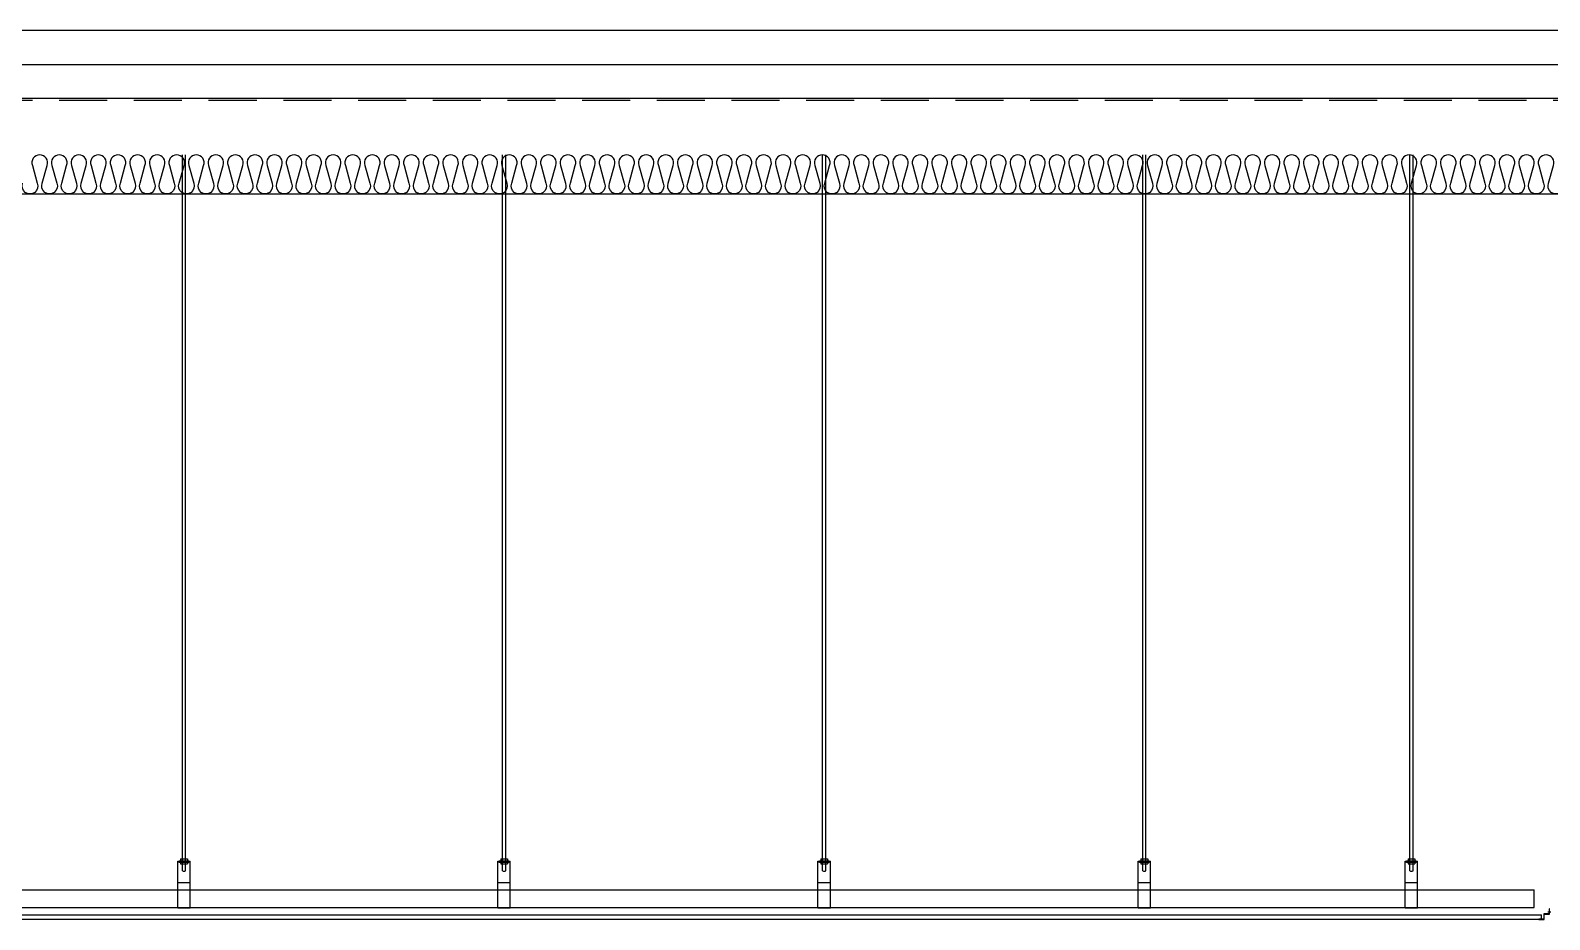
# Model space of a CAD drawing. Header units: millimetres. Extents: x 19868 to 801382, y -4805 to 85279.
# Drawn here: x 315317 to 319588, y 45878 to 48379 of the extents above; entities that cross this region are included whole.
import ezdxf

# ---------------------------------------------------------------- set-up
doc = ezdxf.new("R2010")
doc.units = ezdxf.units.MM
doc.header["$LTSCALE"] = 250
doc.linetypes.add('HID', pattern=[2.8, 1.8, -1])
for name, color, linetype in [('A-CEIL', 8, 'Continuous'), ('A-CEIL_EL', 8, 'Continuous'), ('A-FIN', 6, 'Continuous'), ('A-FIN-8', 8, 'Continuous'), ('A-HAT-WIREMESH', 9, 'g_mesh'), ('A-WP', 1, 'HID'), ('ISL', 251, 'Continuous'), ('MO-S', 3, 'Continuous')]:
    doc.layers.add(name, color=color, linetype=linetype)
doc.styles.add('Gdim', font='')
doc.styles.get('Gdim').set_extended_font_data('Dotum')
doc.linetypes.add('g_mesh', pattern='A,10,-0.8,["X",Gdim,S=0.6,R=0,X=-0.15,Y=-0.3],-0.8', length=11.6)

msp = doc.modelspace()

# ---------------------------------------------------------------- linework, layer by layer
at = {"layer": 'A-CEIL'}
for p, q in [((311311.3, 45890.9), (319565.1, 45890.9, 0)), ((311311.3, 45878.9), (319565.1, 45878.9, 0))]:
    msp.add_line(p, q, dxfattribs=at)
at = {"layer": 'A-CEIL_EL'}
for p, q in [((315744.2, 46014.7, 0), (315744.2, 48028.9, 0)), ((315753.2, 46014.7, 0), (315753.2, 48028.9, 0)), ((316644.2, 46014.7, 0), (316644.2, 48028.9, 0)), ((316653.2, 46014.7, 0), (316653.2, 48028.9, 0)), ((317544.2, 46014.7, 0), (317544.2, 48028.9, 0)), ((317553.2, 46014.7, 0), (317553.2, 48028.9, 0)), ((318444.2, 46014.7, 0), (318444.2, 48028.9, 0)), ((318453.2, 46014.7, 0), (318453.2, 48028.9, 0)), ((319195.2, 46014.7, 0), (319195.2, 48028.9, 0)), ((319204.2, 46014.7, 0), (319204.2, 48028.9, 0)), ((315739.2, 46048.4, 0), (315758.2, 46048.4, 0)), ((315739.2, 46048.4, 0), (315739.2, 46043.4, 0)), ((315758.2, 46048.4, 0), (315758.2, 46043.4, 0)), ((316639.2, 46048.4, 0), (316658.2, 46048.4, 0)), ((316639.2, 46048.4, 0), (316639.2, 46043.4, 0)), ((316658.2, 46048.4, 0), (316658.2, 46043.4, 0)), ((317539.2, 46048.4, 0), (317558.2, 46048.4, 0)), ((317539.2, 46048.4, 0), (317539.2, 46043.4, 0)), ((317558.2, 46048.4, 0), (317558.2, 46043.4, 0)), ((318439.2, 46048.4, 0), (318458.2, 46048.4, 0)), ((318439.2, 46048.4, 0), (318439.2, 46043.4, 0)), ((318458.2, 46048.4, 0), (318458.2, 46043.4, 0)), ((319190.1, 46048.4, 0), (319209.2, 46048.4, 0)), ((319190.1, 46048.4, 0), (319190.1, 46043.4, 0)), ((319209.2, 46048.4, 0), (319209.2, 46043.4, 0)), ((315731.2, 45910.7, 0), (315731.2, 46041.9, 0)), ((315731.2, 46041.9, 0), (315766.2, 46041.9, 0)), ((315731.2, 46040.7, 0), (315766.2, 46040.7, 0)), ((315735.2, 46043.4, 0), (315762.2, 46043.4, 0)), ((315735.2, 46043.4, 0), (315735.2, 46041.9, 0)), ((315735.2, 46040.7, 0), (315735.2, 46039.2, 0)), ((315735.2, 46039.2, 0), (315762.2, 46039.2, 0)), ((315739.2, 46039.2, 0), (315739.2, 46034.2, 0)), ((315739.2, 46034.2, 0), (315758.2, 46034.2, 0)), ((315744.2, 46014.7, 0), (315744.2, 46034.2, 0)), ((315753.2, 46014.7, 0), (315753.2, 46034.2, 0)), ((315758.2, 46039.2, 0), (315758.2, 46034.2, 0)), ((315762.2, 46043.4, 0), (315762.2, 46041.9, 0)), ((315762.2, 46040.7, 0), (315762.2, 46039.2, 0)), ((315766.2, 45910.7, 0), (315766.2, 46041.9, 0)), ((316631.2, 45910.7, 0), (316631.2, 46041.9, 0)), ((316631.2, 46041.9, 0), (316666.2, 46041.9, 0)), ((316631.2, 46040.7, 0), (316666.2, 46040.7, 0)), ((316635.2, 46043.4, 0), (316662.2, 46043.4, 0)), ((316635.2, 46043.4, 0), (316635.2, 46041.9, 0)), ((316635.2, 46040.7, 0), (316635.2, 46039.2, 0)), ((316635.2, 46039.2, 0), (316662.2, 46039.2, 0)), ((316639.2, 46039.2, 0), (316639.2, 46034.2, 0)), ((316639.2, 46034.2, 0), (316658.2, 46034.2, 0)), ((316644.2, 46014.7, 0), (316644.2, 46034.2, 0)), ((316653.2, 46014.7, 0), (316653.2, 46034.2, 0)), ((316658.2, 46039.2, 0), (316658.2, 46034.2, 0)), ((316662.2, 46043.4, 0), (316662.2, 46041.9, 0)), ((316662.2, 46040.7, 0), (316662.2, 46039.2, 0)), ((316666.2, 45910.7, 0), (316666.2, 46041.9, 0)), ((317531.2, 45910.7, 0), (317531.2, 46041.9, 0)), ((317531.2, 46041.9, 0), (317566.2, 46041.9, 0)), ((317531.2, 46040.7, 0), (317566.2, 46040.7, 0)), ((317535.2, 46043.4, 0), (317562.2, 46043.4, 0)), ((317535.2, 46043.4, 0), (317535.2, 46041.9, 0)), ((317535.2, 46040.7, 0), (317535.2, 46039.2, 0)), ((317535.2, 46039.2, 0), (317562.2, 46039.2, 0)), ((317539.2, 46039.2, 0), (317539.2, 46034.2, 0)), ((317539.2, 46034.2, 0), (317558.2, 46034.2, 0)), ((317544.2, 46014.7, 0), (317544.2, 46034.2, 0)), ((317553.2, 46014.7, 0), (317553.2, 46034.2, 0)), ((317558.2, 46039.2, 0), (317558.2, 46034.2, 0)), ((317562.2, 46043.4, 0), (317562.2, 46041.9, 0)), ((317562.2, 46040.7, 0), (317562.2, 46039.2, 0)), ((317566.2, 45910.7, 0), (317566.2, 46041.9, 0)), ((318431.2, 45910.7, 0), (318431.2, 46041.9, 0)), ((318431.2, 46041.9, 0), (318466.2, 46041.9, 0)), ((318431.2, 46040.7, 0), (318466.2, 46040.7, 0)), ((318435.2, 46043.4, 0), (318462.2, 46043.4, 0)), ((318435.2, 46043.4, 0), (318435.2, 46041.9, 0)), ((318435.2, 46040.7, 0), (318435.2, 46039.2, 0)), ((318435.2, 46039.2, 0), (318462.2, 46039.2, 0)), ((318439.2, 46039.2, 0), (318439.2, 46034.2, 0)), ((318439.2, 46034.2, 0), (318458.2, 46034.2, 0)), ((318444.2, 46014.7, 0), (318444.2, 46034.2, 0)), ((318453.2, 46014.7, 0), (318453.2, 46034.2, 0)), ((318458.2, 46039.2, 0), (318458.2, 46034.2, 0)), ((318462.2, 46043.4, 0), (318462.2, 46041.9, 0)), ((318462.2, 46040.7, 0), (318462.2, 46039.2, 0)), ((318466.2, 45910.7, 0), (318466.2, 46041.9, 0)), ((319182.2, 45910.7, 0), (319182.2, 46041.9, 0)), ((319182.2, 46041.9, 0), (319217.2, 46041.9, 0)), ((319182.2, 46040.7, 0), (319217.2, 46040.7, 0)), ((319186.2, 46043.4, 0), (319213.1, 46043.4, 0)), ((319186.2, 46043.4, 0), (319186.2, 46041.9, 0)), ((319186.2, 46040.7, 0), (319186.2, 46039.2, 0)), ((319186.2, 46039.2, 0), (319213.1, 46039.2, 0)), ((319190.1, 46039.2, 0), (319190.1, 46034.2, 0)), ((319190.1, 46034.2, 0), (319209.2, 46034.2, 0)), ((319195.2, 46014.7, 0), (319195.2, 46034.2, 0)), ((319204.2, 46014.7, 0), (319204.2, 46034.2, 0)), ((319209.2, 46039.2, 0), (319209.2, 46034.2, 0)), ((319213.1, 46043.4, 0), (319213.1, 46041.9, 0)), ((319213.1, 46040.7, 0), (319213.1, 46039.2, 0)), ((319217.2, 45910.7, 0), (319217.2, 46041.9, 0)), ((311331.2, 45961.9, 0), (319545.2, 45961.9, 0)), ((315731.2, 45982.4, 0), (315766.2, 45982.4, 0)), ((315731.2, 45961.9, 0), (315766.2, 45961.9, 0)), ((316631.2, 45982.4, 0), (316666.2, 45982.4, 0)), ((316631.2, 45961.9, 0), (316666.2, 45961.9, 0)), ((317531.2, 45982.4, 0), (317566.2, 45982.4, 0)), ((317531.2, 45961.9, 0), (317566.2, 45961.9, 0)), ((318431.2, 45982.4, 0), (318466.2, 45982.4, 0)), ((318431.2, 45961.9, 0), (318466.2, 45961.9, 0)), ((319182.2, 45982.4, 0), (319217.2, 45982.4, 0)), ((319182.2, 45961.9, 0), (319217.2, 45961.9, 0)), ((319545.2, 45911.9, 0), (319545.2, 45961.9, 0)), ((311331.2, 45911.9, 0), (319545.2, 45911.9, 0)), ((315731.2, 45911.9, 0), (315766.2, 45911.9, 0)), ((315731.2, 45910.7, 0), (315766.2, 45910.7, 0)), ((316631.2, 45911.9, 0), (316666.2, 45911.9, 0)), ((316631.2, 45910.7, 0), (316666.2, 45910.7, 0)), ((317531.2, 45911.9, 0), (317566.2, 45911.9, 0)), ((317531.2, 45910.7, 0), (317566.2, 45910.7, 0)), ((318431.2, 45911.9, 0), (318466.2, 45911.9, 0)), ((318431.2, 45910.7, 0), (318466.2, 45910.7, 0)), ((319182.2, 45911.9, 0), (319217.2, 45911.9, 0)), ((319182.2, 45910.7, 0), (319217.2, 45910.7, 0))]:
    msp.add_line(p, q, dxfattribs=at)
for centre in [(315748.7, 46026.3, 0), (316648.7, 46026.3, 0), (317548.7, 46026.3, 0), (318448.7, 46026.3, 0), (319199.7, 46026.3, 0)]:
    msp.add_arc(centre, 12.4, 248.715, 291.285, dxfattribs=at)
at = {"layer": 'A-FIN'}
msp.add_line((324270.2, 48378.9), (301206.2, 48378.9), dxfattribs=at)
at = {"layer": 'A-FIN-8'}
msp.add_line((324770, 48186.9), (300706.4, 48186.9), dxfattribs=at)
at = {"layer": 'A-HAT-WIREMESH', "ltscale": 0.6}
msp.add_line((300696.2, 48282.9), (324788.2, 48282.9), dxfattribs=at)
at = {"layer": 'A-WP', "ltscale": 0.3}
msp.add_line((324773.1, 48181.9), (300703.4, 48181.9), dxfattribs=at)
at = {"layer": 'ISL'}
msp.add_line((319565.1, 45878.9, 0), (319565.1, 45890.9, 0), dxfattribs=at)
msp.add_lwpolyline([(319626.3, 47948.7, -1.449198), (319585.1, 47948.7), (319598.8, 47999.1, 0.524856), (319578.2, 48028.9, 0.524856), (319557.6, 47999.1), (319571.3, 47948.7, -1.449198), (319530.1, 47948.7), (319543.8, 47999.1, 0.524856), (319523.2, 48028.9, 0.524856), (319502.6, 47999.1), (319516.3, 47948.7, -1.449198), (319475.1, 47948.7), (319488.8, 47999.1, 0.524856), (319468.2, 48028.9, 0.524856), (319447.6, 47999.1), (319461.3, 47948.7, -1.449198), (319420.1, 47948.7), (319433.8, 47999.1, 0.524856), (319413.2, 48028.9, 0.524856), (319392.6, 47999.1), (319406.3, 47948.7, -1.449198), (319365.1, 47948.7), (319378.8, 47999.1, 0.524856), (319358.2, 48028.9, 0.524856), (319337.6, 47999.1), (319351.3, 47948.7, -1.449198), (319310.1, 47948.7), (319323.8, 47999.1, 0.524856), (319303.2, 48028.9, 0.524856), (319282.6, 47999.1), (319296.3, 47948.7, -1.449198), (319255.1, 47948.7), (319268.8, 47999.1, 0.524856), (319248.2, 48028.9, 0.524856), (319227.6, 47999.1), (319241.3, 47948.7, -1.449198), (319200.1, 47948.7), (319213.8, 47999.1, 0.524856), (319193.2, 48028.9, 0.524856), (319172.6, 47999.1), (319186.3, 47948.7, -1.449198), (319145.1, 47948.7), (319158.8, 47999.1, 0.524856), (319138.2, 48028.9, 0.524856), (319117.6, 47999.1), (319131.3, 47948.7, -1.449198), (319090.1, 47948.7), (319103.8, 47999.1, 0.524856), (319083.2, 48028.9, 0.524856), (319062.6, 47999.1), (319076.3, 47948.7, -1.449198), (319035.1, 47948.7), (319048.8, 47999.1, 0.524856), (319028.2, 48028.9, 0.524856), (319007.6, 47999.1), (319021.3, 47948.7, -1.449198), (318980.1, 47948.7), (318993.8, 47999.1, 0.524856), (318973.2, 48028.9, 0.524856), (318952.6, 47999.1), (318966.3, 47948.7, -1.449198), (318925.1, 47948.7), (318938.8, 47999.1, 0.524856), (318918.2, 48028.9, 0.524856), (318897.6, 47999.1), (318911.3, 47948.7, -1.449198), (318870.1, 47948.7), (318883.8, 47999.1, 0.524856), (318863.2, 48028.9, 0.524856), (318842.6, 47999.1), (318856.3, 47948.7, -1.449198), (318815.1, 47948.7), (318828.8, 47999.1, 0.524856), (318808.2, 48028.9, 0.524856), (318787.6, 47999.1), (318801.3, 47948.7, -1.449198), (318760.1, 47948.7), (318773.8, 47999.1, 0.524856), (318753.2, 48028.9, 0.524856), (318732.6, 47999.1), (318746.3, 47948.7, -1.449198), (318705.1, 47948.7), (318718.8, 47999.1, 0.524856), (318698.2, 48028.9, 0.524856), (318677.6, 47999.1), (318691.3, 47948.7, -1.449198), (318650.1, 47948.7), (318663.8, 47999.1, 0.524856), (318643.2, 48028.9, 0.524856), (318622.6, 47999.1), (318636.3, 47948.7, -1.449198), (318595.1, 47948.7), (318608.8, 47999.1, 0.524856), (318588.2, 48028.9, 0.524856), (318567.6, 47999.1), (318581.3, 47948.7, -1.449198), (318540.1, 47948.7), (318553.8, 47999.1, 0.524856), (318533.2, 48028.9, 0.524856), (318512.6, 47999.1), (318526.3, 47948.7, -1.449198), (318485.1, 47948.7), (318498.8, 47999.1, 0.524856), (318478.2, 48028.9, 0.524856), (318457.6, 47999.1), (318471.3, 47948.7, -1.449198), (318430.1, 47948.7), (318443.8, 47999.1, 0.524856), (318423.2, 48028.9, 0.524856), (318402.6, 47999.1), (318416.3, 47948.7, -1.449198), (318375.1, 47948.7), (318388.8, 47999.1, 0.524856), (318368.2, 48028.9, 0.524856), (318347.6, 47999.1), (318361.3, 47948.7, -1.449198), (318320.1, 47948.7), (318333.8, 47999.1, 0.524856), (318313.2, 48028.9, 0.524856), (318292.6, 47999.1), (318306.3, 47948.7, -1.449198), (318265.1, 47948.7), (318278.8, 47999.1, 0.524856), (318258.2, 48028.9, 0.524856), (318237.6, 47999.1), (318251.3, 47948.7, -1.449198), (318210.1, 47948.7), (318223.8, 47999.1, 0.524856), (318203.2, 48028.9, 0.524856), (318182.6, 47999.1), (318196.3, 47948.7, -1.449198), (318155.1, 47948.7), (318168.8, 47999.1, 0.524856), (318148.2, 48028.9, 0.524856), (318127.6, 47999.1), (318141.3, 47948.7, -1.449198), (318100.1, 47948.7), (318113.8, 47999.1, 0.524856), (318093.2, 48028.9, 0.524856), (318072.6, 47999.1), (318086.3, 47948.7, -1.449198), (318045.1, 47948.7), (318058.8, 47999.1, 0.524856), (318038.2, 48028.9, 0.524856), (318017.6, 47999.1), (318031.3, 47948.7, -1.449198), (317990.1, 47948.7), (318003.8, 47999.1, 0.524856), (317983.2, 48028.9, 0.524856), (317962.6, 47999.1), (317976.3, 47948.7, -1.449198), (317935.1, 47948.7), (317948.8, 47999.1, 0.524856), (317928.2, 48028.9, 0.524856), (317907.6, 47999.1), (317921.3, 47948.7, -1.449198), (317880.1, 47948.7), (317893.8, 47999.1, 0.524856), (317873.2, 48028.9, 0.524856), (317852.6, 47999.1), (317866.3, 47948.7, -1.449198), (317825.1, 47948.7), (317838.8, 47999.1, 0.524856), (317818.2, 48028.9, 0.524856), (317797.6, 47999.1), (317811.3, 47948.7, -1.449198), (317770.1, 47948.7), (317783.8, 47999.1, 0.524856), (317763.2, 48028.9, 0.524856), (317742.6, 47999.1), (317756.3, 47948.7, -1.449198), (317715.1, 47948.7), (317728.8, 47999.1, 0.524856), (317708.2, 48028.9, 0.524856), (317687.6, 47999.1), (317701.3, 47948.7, -1.449198), (317660.1, 47948.7), (317673.8, 47999.1, 0.524856), (317653.2, 48028.9, 0.524856), (317632.6, 47999.1), (317646.3, 47948.7, -1.449198), (317605.1, 47948.7), (317618.8, 47999.1, 0.524856), (317598.2, 48028.9, 0.524856), (317577.6, 47999.1), (317591.3, 47948.7, -1.449198), (317550.1, 47948.7), (317563.8, 47999.1, 0.524856), (317543.2, 48028.9, 0.524856), (317522.6, 47999.1), (317536.3, 47948.7, -1.449198), (317495.1, 47948.7), (317508.8, 47999.1, 0.524856), (317488.2, 48028.9, 0.524856), (317467.6, 47999.1), (317481.3, 47948.7, -1.449198), (317440.1, 47948.7), (317453.8, 47999.1, 0.524856), (317433.2, 48028.9, 0.524856), (317412.6, 47999.1), (317426.3, 47948.7, -1.449198), (317385.1, 47948.7), (317398.8, 47999.1, 0.524856), (317378.2, 48028.9, 0.524856), (317357.6, 47999.1), (317371.3, 47948.7, -1.449198), (317330.1, 47948.7), (317343.8, 47999.1, 0.524856), (317323.2, 48028.9, 0.524856), (317302.6, 47999.1), (317316.3, 47948.7, -1.449198), (317275.1, 47948.7), (317288.8, 47999.1, 0.524856), (317268.2, 48028.9, 0.524856), (317247.6, 47999.1), (317261.3, 47948.7, -1.449198), (317220.1, 47948.7), (317233.8, 47999.1, 0.524856), (317213.2, 48028.9, 0.524856), (317192.6, 47999.1), (317206.3, 47948.7, -1.449198), (317165.1, 47948.7), (317178.8, 47999.1, 0.524856), (317158.2, 48028.9, 0.524856), (317137.6, 47999.1), (317151.3, 47948.7, -1.449198), (317110.1, 47948.7), (317123.8, 47999.1, 0.524856), (317103.2, 48028.9, 0.524856), (317082.6, 47999.1), (317096.3, 47948.7, -1.449198), (317055.1, 47948.7), (317068.8, 47999.1, 0.524856), (317048.2, 48028.9, 0.524856), (317027.6, 47999.1), (317041.3, 47948.7, -1.449198), (317000.1, 47948.7), (317013.8, 47999.1, 0.524856), (316993.2, 48028.9, 0.524856), (316972.6, 47999.1), (316986.3, 47948.7, -1.449198), (316945.1, 47948.7), (316958.8, 47999.1, 0.524856), (316938.2, 48028.9, 0.524856), (316917.6, 47999.1), (316931.3, 47948.7, -1.449198), (316890.1, 47948.7), (316903.8, 47999.1, 0.524856), (316883.2, 48028.9, 0.524856), (316862.6, 47999.1), (316876.3, 47948.7, -1.449198), (316835.1, 47948.7), (316848.8, 47999.1, 0.524856), (316828.2, 48028.9, 0.524856), (316807.6, 47999.1), (316821.3, 47948.7, -1.449198), (316780.1, 47948.7), (316793.8, 47999.1, 0.524856), (316773.2, 48028.9, 0.524856), (316752.6, 47999.1), (316766.3, 47948.7, -1.449198), (316725.1, 47948.7), (316738.8, 47999.1, 0.524856), (316718.2, 48028.9, 0.524856), (316697.6, 47999.1), (316711.3, 47948.7, -1.449198), (316670.1, 47948.7), (316683.8, 47999.1, 0.524856), (316663.2, 48028.9, 0.524856), (316642.6, 47999.1), (316656.3, 47948.7, -1.449198), (316615.1, 47948.7), (316628.8, 47999.1, 0.524856), (316608.2, 48028.9, 0.524856), (316587.6, 47999.1), (316601.3, 47948.7, -1.449198), (316560.1, 47948.7), (316573.8, 47999.1, 0.524856), (316553.2, 48028.9, 0.524856), (316532.6, 47999.1), (316546.3, 47948.7, -1.449198), (316505.1, 47948.7), (316518.8, 47999.1, 0.524856), (316498.2, 48028.9, 0.524856), (316477.6, 47999.1), (316491.3, 47948.7, -1.449198), (316450.1, 47948.7), (316463.8, 47999.1, 0.524856), (316443.2, 48028.9, 0.524856), (316422.6, 47999.1), (316436.3, 47948.7, -1.449198), (316395.1, 47948.7), (316408.8, 47999.1, 0.524856), (316388.2, 48028.9, 0.524856), (316367.6, 47999.1), (316381.3, 47948.7, -1.449198), (316340.1, 47948.7), (316353.8, 47999.1, 0.524856), (316333.2, 48028.9, 0.524856), (316312.6, 47999.1), (316326.3, 47948.7, -1.449198), (316285.1, 47948.7), (316298.8, 47999.1, 0.524856), (316278.2, 48028.9, 0.524856), (316257.6, 47999.1), (316271.3, 47948.7, -1.449198), (316230.1, 47948.7), (316243.8, 47999.1, 0.524856), (316223.2, 48028.9, 0.524856), (316202.6, 47999.1), (316216.3, 47948.7, -1.449198), (316175.1, 47948.7), (316188.8, 47999.1, 0.524856), (316168.2, 48028.9, 0.524856), (316147.6, 47999.1), (316161.3, 47948.7, -1.449198), (316120.1, 47948.7), (316133.8, 47999.1, 0.524856), (316113.2, 48028.9, 0.524856), (316092.6, 47999.1), (316106.3, 47948.7, -1.449198), (316065.1, 47948.7), (316078.8, 47999.1, 0.524856), (316058.2, 48028.9, 0.524856), (316037.6, 47999.1), (316051.3, 47948.7, -1.449198), (316010.1, 47948.7), (316023.8, 47999.1, 0.524856), (316003.2, 48028.9, 0.524856), (315982.6, 47999.1), (315996.3, 47948.7, -1.449198), (315955.1, 47948.7), (315968.8, 47999.1, 0.524856), (315948.2, 48028.9, 0.524856), (315927.6, 47999.1), (315941.3, 47948.7, -1.449198), (315900.1, 47948.7), (315913.8, 47999.1, 0.524856), (315893.2, 48028.9, 0.524856), (315872.6, 47999.1), (315886.3, 47948.7, -1.449198), (315845.1, 47948.7), (315858.8, 47999.1, 0.524856), (315838.2, 48028.9, 0.524856), (315817.6, 47999.1), (315831.3, 47948.7, -1.449198), (315790.1, 47948.7), (315803.8, 47999.1, 0.524856), (315783.2, 48028.9, 0.524856), (315762.6, 47999.1), (315776.3, 47948.7, -1.449198), (315735.1, 47948.7), (315748.8, 47999.1, 0.524856), (315728.2, 48028.9, 0.524856), (315707.6, 47999.1), (315721.3, 47948.7, -1.449198), (315680.1, 47948.7), (315693.8, 47999.1, 0.524856), (315673.2, 48028.9, 0.524856), (315652.6, 47999.1), (315666.3, 47948.7, -1.449198), (315625.1, 47948.7), (315638.8, 47999.1, 0.524856), (315618.2, 48028.9, 0.524856), (315597.6, 47999.1), (315611.3, 47948.7, -1.449198), (315570.1, 47948.7), (315583.8, 47999.1, 0.524856), (315563.2, 48028.9, 0.524856), (315542.6, 47999.1), (315556.3, 47948.7, -1.449198), (315515.1, 47948.7), (315528.8, 47999.1, 0.524856), (315508.2, 48028.9, 0.524856), (315487.6, 47999.1), (315501.3, 47948.7, -1.449198), (315460.1, 47948.7), (315473.8, 47999.1, 0.524856), (315453.2, 48028.9, 0.524856), (315432.6, 47999.1), (315446.3, 47948.7, -1.449198), (315405.1, 47948.7), (315418.8, 47999.1, 0.524856), (315398.2, 48028.9, 0.524856), (315377.6, 47999.1), (315391.3, 47948.7, -1.449198), (315350.1, 47948.7), (315363.8, 47999.1, 0.524856), (315343.2, 48028.9, 0.524856), (315322.6, 47999.1), (315336.3, 47948.7, -1.449198), (315295.1, 47948.7)], format="xyb", dxfattribs=at)
msp.add_lwpolyline([(313198.2, 47918.9), (324278.2, 47918.9)], dxfattribs=at)
at = {"layer": 'MO-S'}
msp.add_line((319583.4, 45900.1, 0), (319591.5, 45900.1, 0), dxfattribs=at)
msp.add_lwpolyline([(319588.2, 45907.7), (319587, 45907.7), (319587, 45893.9), (319572, 45893.9), (319572, 45878.9), (319558.2, 45878.9), (319558.2, 45877.7), (319573.2, 45877.7), (319573.2, 45892.7), (319588.2, 45892.7)], close=True, dxfattribs=at)

doc.saveas('drawing.dxf')
